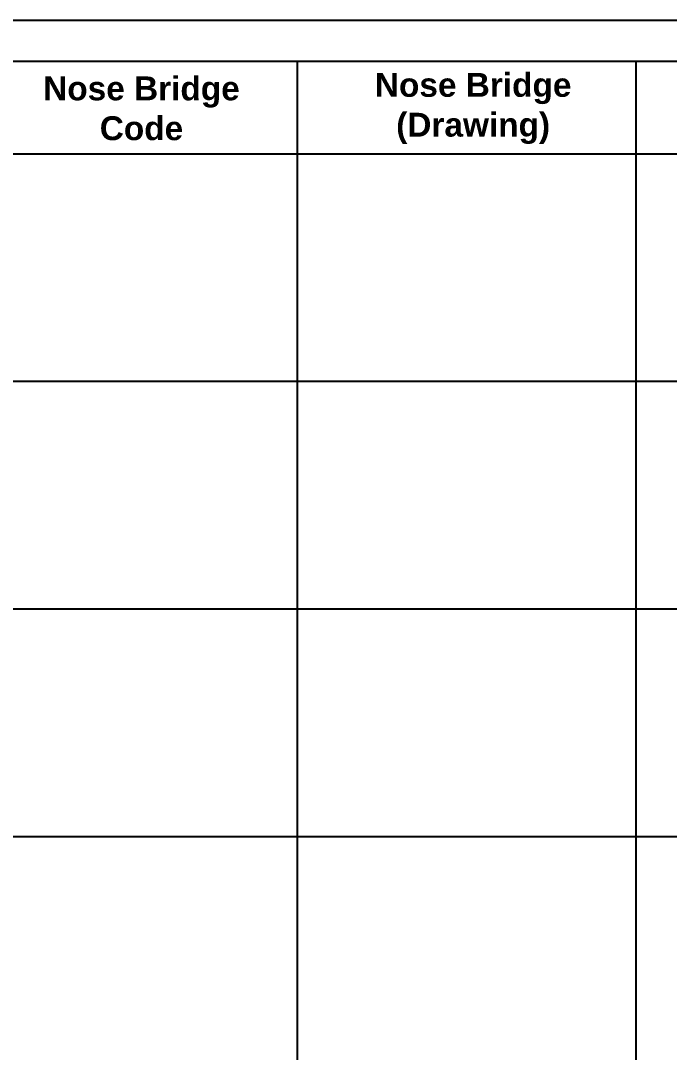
# Model space of a CAD drawing. Header units: inches. Extents: x 3613 to 8393, y -2205 to -794.
# Drawn here: x 3708.3 to 3803.3, y -2059 to -1907.9 of the extents above; entities that cross this region are included whole.
import ezdxf

# ---------------------------------------------------------------- set-up
doc = ezdxf.new("R2010")
doc.units = ezdxf.units.IN
doc.header["$MEASUREMENT"] = 0
doc.styles.get("Standard").update_dxf_attribs({"font": 'arial.ttf'})

msp = doc.modelspace()

# ---------------------------------------------------------------- linework, layer by layer
for p, q in [((4029.183, -1913.853), (3619.928, -1913.853)), ((3748.753, -1913.853), (3748.753, -2169.814)), ((3798.4, -1913.853), (3798.4, -2169.814)), ((3632.745, -1927.346), (4029.183, -1927.346)), ((3632.745, -1960.688), (4029.183, -1960.688)), ((3632.745, -1994.03), (4029.183, -1994.03)), ((3632.745, -2027.371), (4029.183, -2027.371))]:
    msp.add_line(p, q)
msp.add_lwpolyline([(4033.221, -2204.853), (4033.221, -1907.853), (3613.221, -1907.853), (3613.221, -2204.853)], close=True)

# ---------------------------------------------------------------- texts
at = {"char_height": 3.5, "width": 34.34827, "attachment_point": 5}
for s, insert in [('{\\fArial|b1|i0|c0|p34;Nose Bridge Code}', (3725.956, -1920.72)), ('{\\fArial|b1|i0|c0|p34;Nose Bridge (Drawing)}', (3774.547, -1920.72))]:
    msp.add_mtext(s, dxfattribs=dict(at, insert=insert))

doc.saveas('drawing.dxf')
